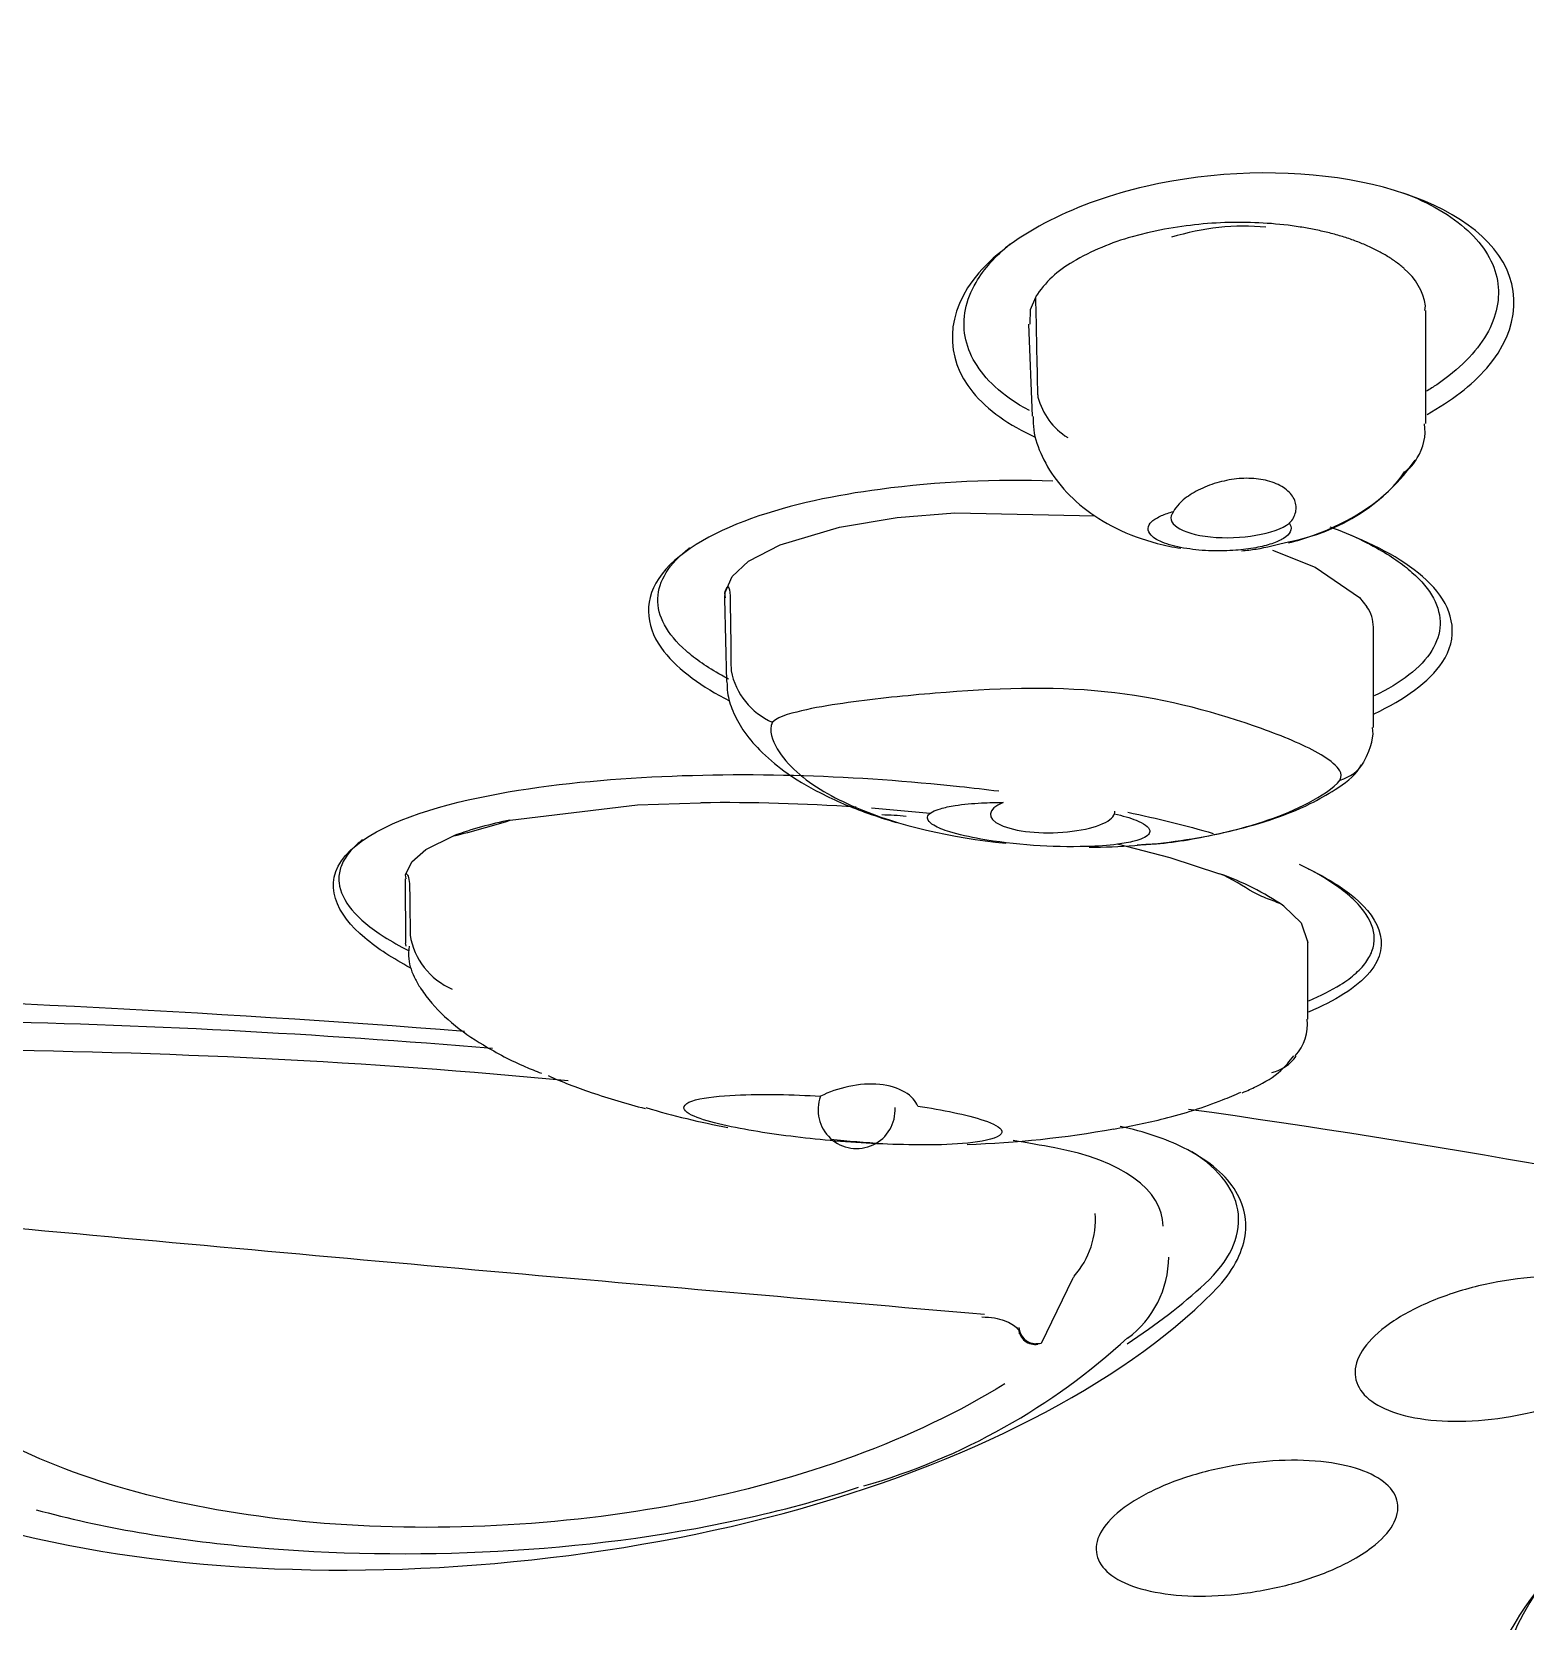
# Model space of a CAD drawing. Header units: millimetres. Extents: x -3207095 to 15275363, y 3702017 to 4798027.
# Drawn here: x 700900.743 to 700903.659, y 4471219.104 to 4471222.208 of the extents above; entities that cross this region are included whole.
import ezdxf

# ---------------------------------------------------------------- set-up
doc = ezdxf.new("R2010")
doc.units = ezdxf.units.MM
doc.linetypes.add('DUZ', pattern=[500, 500])
doc.layers.get('0').update_dxf_attribs({"color": 1, "linetype": 'DUZ'})
doc.layers.add('a_vitrifiye', color=195, linetype='Continuous')

# ---------------------------------------------------------------- blocks, each defined once
blk = doc.blocks.new('TEPEDUS')
for p, q in [((38617.582, -2196.437), (38617.47, -2196.467)), ((38617.706, -2196.411), (38617.582, -2196.437)), ((38619.453, -2196.699), (38619.45, -2196.696)), ((38616.727, -2196.996), (38616.766, -2196.906)), ((38616.725, -2197.104), (38616.727, -2196.996)), ((38619.603, -2197.005), (38619.608, -2196.97)), ((38619.61, -2197.829), (38619.61, -2197.005)), ((38616.713, -2197.104), (38616.74, -2197.774)), ((38616.781, -2197.62), (38616.782, -2197.635)), ((38614.902, -2198.712), (38615.336, -2198.583)), ((38615.336, -2198.583), (38615.755, -2198.514)), ((38615.755, -2198.514), (38616.176, -2198.48)), ((38616.176, -2198.48), (38617.199, -2198.501)), ((38614.673, -2198.833), (38614.902, -2198.712)), ((38618.492, -2198.752), (38618.803, -2198.877)), ((38614.554, -2198.945), (38614.673, -2198.833)), ((38618.803, -2198.877), (38619.128, -2199.098)), ((38614.5, -2199.066), (38614.554, -2198.945)), ((38614.497, -2199.106), (38614.511, -2199.71)), ((38614.505, -2199.099), (38614.5, -2199.066)), ((38619.128, -2199.098), (38619.181, -2199.165)), ((38619.229, -2200.046), (38619.229, -2199.314)), ((38614.545, -2199.624), (38614.545, -2199.632)), ((38612.933, -2200.722), (38613.862, -2200.61)), ((38613.862, -2200.61), (38614.323, -2200.594)), ((38612.32, -2200.936), (38612.522, -2200.836)), ((38617.359, -2200.894), (38617.745, -2200.993)), ((38612.171, -2201.12), (38612.218, -2201.024)), ((38612.218, -2201.024), (38612.32, -2200.936)), ((38617.745, -2200.993), (38618.107, -2201.112)), ((38612.177, -2201.15), (38612.171, -2201.12)), ((38612.169, -2201.15), (38612.172, -2201.617)), ((38618.702, -2201.469), (38618.575, -2201.348)), ((38618.702, -2201.469), (38618.751, -2201.612)), ((38612.204, -2201.557), (38612.205, -2201.559)), ((38618.751, -2202.172), (38618.751, -2201.602)), ((38617.035, -2204.065), (38616.807, -2204.538)), ((38616.807, -2204.538), (38616.766, -2204.539)), ((38616.807, -2204.538), (38616.782, -2204.543))]:
    blk.add_line(p, q)
for centre, radius, start, end in [((38617.941, -2198.186), 1.783, 105.3396, 120.4394), ((38617.417, -2197.323), 0.774, 119.3183, 147.3509), ((38619.178, -2197.037), 0.435, 8.7674, 50.8013), ((38888.24, -2191.553), 271.528, 181.12958, 181.28022), ((38617.264, -2197.509), 0.498, 194.6608, 237.8618), ((38619.247, -2197.884), 0.358, 326.9701, 8.6657), ((38618.355, -2197.281), 1.432, 280.2225, 325.3948), ((38619.325, -2197.966), 0.25, 301.1141, 333.231), ((38614.73, -2199.102), 0.233, 171.0666, 181.307), ((38618.979, -2199.311), 0.249, 359.5706, 35.9161), ((38615.056, -2199.53), 0.521, 191.3224, 246.189), ((38618.911, -2200.149), 0.289, 285.0447, 329.0641), ((38614.498, -2214.659), 14.066, 86.0937, 90.712), ((38614.498, -2214.659), 14.066, 83.8857, 85.6381), ((38613.443, -2203.352), 2.68, 100.9768, 110.1136), ((38610.36, -2192.267), 8.838, 284.1614, 286.929), ((38617.438, -2203.022), 2.024, 55.8061, 70.698), ((38612.712, -2201.479), 0.514, 188.9541, 247.1431), ((38618.41, -2202.209), 0.338, 317.1911, 6.3897), ((38607.744, -2262.488), 60.314, 85.18697, 88.8441), ((38618.415, -2202.265), 0.306, 283.7386, 324.4352), ((38615.544, -2197.418), 5.637, 253.3043, 259.557), ((38616.043, -2195.91), 7.179, 271.7743, 280.3654), ((38616.043, -2195.91), 7.179, 263.8332, 266.8702), ((38709.229, -1120.587), 1087.706, 264.710817, 265.103857), ((38616.572, -2203.633), 0.63, 318.889, 4.049), ((38616.99, -2203.902), 0.746, 306.7655, 359.6322), ((38617.084, -2204.086), 0.0532, 133.2442, 156.5874), ((38614.188, -2200.968), 4.795, 286.0421, 312.6197), ((38616.768, -2204.414), 0.125, 183.4286, 269.3077), ((38616.763, -2204.424), 0.121, 183.6678, 278.8523)]:
    blk.add_arc(centre, radius, start, end)
for centre, major_axis, ratio, start_param, end_param in [((38618.063, -2197.054), (1.067, 0.213), 0.590225, 1.090341, 1.743564), ((38618.207, -2198.5), (0.455, 0.019), 0.351342, 2.838046, 5.811205), ((38616.889, -2200.67), (0.454, 0.011), 0.313201, 2.47796, 6.182837), ((38615.362, -2201.377), (1.256, 0.193), 0.530868, 1.115919, 1.264556), ((38604.465, -2209.25), (28.2, 0), 0.258819, 1.278151, 1.485824), ((38604.416, -2215.169), (26.372, 2.573), 0.474423, 1.17902, 1.354064), ((38615.46, -2202.835), (0, 0.281), 1, 1.205411, 4.775694), ((38604.465, -2209.25), (28.2, 0), 0.258819, 0.855262, 1.07501), ((38604.416, -2215.169), (26.372, 2.573), 0.474423, 1.031799, 1.04475), ((38616.195, -2203.796), (-1.498, -0.146), 0.474423, 3.09534, 4.173392), ((38616.251, -2203.772), (-1.993, -0.172), 0.464729, 2.599743, 3.694131), ((38612.667, -2203.094), (6.078, 0.523), 0.464729, -0.710691, -0.54185), ((38626.148, -2205.914), (5.957, 1.312), 0.36773, 2.735048, 3.813949)]:
    blk.add_ellipse(centre, major_axis=major_axis, ratio=ratio, start_param=start_param, end_param=end_param)
for points, knots in [([(38560.515, -2202.905), (38560.517, -2202.816), (38560.524, -2202.591), (38560.597, -2202.181), (38560.763, -2201.706), (38561.012, -2201.229), (38561.342, -2200.755), (38561.752, -2200.285), (38562.241, -2199.819), (38562.81, -2199.358), (38563.457, -2198.901), (38564.182, -2198.452), (38564.984, -2198.009), (38565.86, -2197.575), (38566.81, -2197.15), (38567.832, -2196.736), (38568.923, -2196.333), (38570.082, -2195.942), (38571.307, -2195.564), (38572.595, -2195.2), (38573.943, -2194.85), (38575.349, -2194.516), (38576.811, -2194.198), (38578.325, -2193.896), (38579.889, -2193.611), (38581.5, -2193.345), (38583.154, -2193.096), (38584.848, -2192.866), (38586.58, -2192.656), (38588.346, -2192.465), (38590.142, -2192.294), (38591.965, -2192.143), (38593.812, -2192.013), (38595.679, -2191.904), (38597.563, -2191.816), (38599.46, -2191.749), (38601.367, -2191.703), (38603.279, -2191.679), (38605.193, -2191.677), (38607.107, -2191.696), (38609.015, -2191.736), (38610.914, -2191.798), (38612.802, -2191.881), (38614.673, -2191.985), (38616.526, -2192.11), (38618.355, -2192.256), (38620.158, -2192.422), (38621.931, -2192.608), (38623.672, -2192.814), (38625.376, -2193.039), (38627.04, -2193.283), (38628.661, -2193.546), (38630.237, -2193.826), (38631.764, -2194.124), (38633.239, -2194.439), (38634.659, -2194.769), (38636.022, -2195.116), (38637.325, -2195.476), (38638.565, -2195.851), (38639.741, -2196.24), (38640.849, -2196.64), (38641.888, -2197.052), (38642.856, -2197.475), (38643.751, -2197.908), (38644.571, -2198.349), (38645.314, -2198.797), (38645.979, -2199.252), (38646.566, -2199.713), (38647.072, -2200.176), (38647.5, -2200.644), (38647.84, -2201.108), (38648.061, -2201.479), (38648.133, -2201.67), (38648.153, -2201.722)], [0, 0, 0, 0, 0.007517, 0.022303, 0.03701, 0.051568, 0.065983, 0.080301, 0.094565, 0.108806, 0.123041, 0.137278, 0.151523, 0.165777, 0.180042, 0.194316, 0.208599, 0.222889, 0.237186, 0.251488, 0.265795, 0.280106, 0.29442, 0.308738, 0.323057, 0.337379, 0.351703, 0.366028, 0.380355, 0.394683, 0.409012, 0.423341, 0.437672, 0.452003, 0.466334, 0.480666, 0.494998, 0.50933, 0.523662, 0.537995, 0.552327, 0.566659, 0.580991, 0.595323, 0.609654, 0.623985, 0.638315, 0.652644, 0.666973, 0.6813, 0.695626, 0.709951, 0.724274, 0.738595, 0.752915, 0.767231, 0.781545, 0.795855, 0.810161, 0.824462, 0.838757, 0.853047, 0.867328, 0.881601, 0.895864, 0.910117, 0.924359, 0.938592, 0.952821, 0.967052, 0.981301, 0.995595, 1, 1, 1, 1]), ([(38619.62, -2197.762), (38619.795, -2197.664), (38619.945, -2197.55), (38620.306, -2197.135), (38620.313, -2196.806), (38619.9, -2196.303), (38619.509, -2196.13), (38618.598, -2195.972), (38618.066, -2195.985), (38617.074, -2196.212), (38616.604, -2196.438), (38616.352, -2196.729)], [0.445445, 0.445445, 0.445445, 0.445445, 0.5, 0.5, 0.625, 0.625, 0.75, 0.75, 0.875, 0.875, 1, 1, 1, 1]), ([(38619.443, -2196.145), (38619.637, -2196.218), (38619.798, -2196.312), (38620.035, -2196.53), (38620.109, -2196.654), (38620.155, -2196.914), (38620.128, -2197.049), (38620.053, -2197.179), (38619.977, -2197.309), (38619.853, -2197.434), (38619.666, -2197.561), (38619.642, -2197.577), (38619.616, -2197.592)], [0.313068, 0.313068, 0.313068, 0.313068, 0.375, 0.375, 0.4375, 0.4375, 0.5, 0.5, 0.5, 0.5625, 0.5625, 0.5715752, 0.5715752, 0.5715752, 0.5715752]), ([(38619.45, -2196.696), (38619.43, -2196.68), (38619.391, -2196.647), (38619.323, -2196.603), (38619.249, -2196.562), (38619.169, -2196.525), (38619.083, -2196.491), (38618.992, -2196.461), (38618.897, -2196.435), (38618.797, -2196.413), (38618.652, -2196.387), (38618.457, -2196.365), (38618.209, -2196.359), (38617.957, -2196.371), (38617.789, -2196.398), (38617.706, -2196.411)], [0, 0, 0, 0, 0.054615, 0.109574, 0.164751, 0.22004, 0.275804, 0.331763, 0.38793, 0.44431, 0.500877, 0.627166, 0.752456, 0.876741, 1, 1, 1, 1]), ([(38616.352, -2196.729), (38616.101, -2197.02), (38616.101, -2197.348), (38616.415, -2197.73), (38616.572, -2197.841), (38616.763, -2197.928)], [0, 0, 0, 0, 0.125, 0.125, 0.1900515, 0.1900515, 0.1900515, 0.1900515]), ([(38616.72, -2197.734), (38616.622, -2197.681), (38616.537, -2197.622), (38616.349, -2197.448), (38616.275, -2197.324), (38616.228, -2197.064), (38616.255, -2196.929), (38616.331, -2196.799)], [0.8384095, 0.8384095, 0.8384095, 0.8384095, 0.875, 0.875, 0.9375, 0.9375, 1, 1, 1, 1]), ([(38616.747, -2197.776), (38616.747, -2197.812), (38616.748, -2197.908), (38616.811, -2198.08), (38616.929, -2198.272), (38617.112, -2198.453), (38617.354, -2198.605), (38617.602, -2198.695), (38617.766, -2198.729), (38617.824, -2198.738)], [0, 0, 0, 0, 0.0414754, 0.1299708, 0.2292394, 0.3409538, 0.4661691, 0.6032488, 0.6777838, 0.6777838, 0.6777838, 0.6777838]), ([(38616.891, -2198.248), (38616.478, -2198.235), (38616.054, -2198.252), (38615.31, -2198.351), (38614.987, -2198.416), (38614.399, -2198.627), (38614.139, -2198.776), (38614.017, -2198.958)], [0.792846, 0.792846, 0.792846, 0.792846, 0.875, 0.875, 0.9375, 0.9375, 1, 1, 1, 1]), ([(38618.615, -2198.556), (38618.622, -2198.549), (38618.627, -2198.542), (38618.633, -2198.535), (38618.652, -2198.509), (38618.663, -2198.48), (38618.665, -2198.452), (38618.667, -2198.424), (38618.66, -2198.395), (38618.644, -2198.368), (38618.628, -2198.342), (38618.604, -2198.316), (38618.572, -2198.295), (38618.54, -2198.275), (38618.501, -2198.258), (38618.457, -2198.246), (38618.416, -2198.235), (38618.368, -2198.229), (38618.32, -2198.228), (38618.273, -2198.227), (38618.224, -2198.231), (38618.176, -2198.24), (38618.127, -2198.249), (38618.079, -2198.262), (38618.034, -2198.278), (38617.988, -2198.295), (38617.944, -2198.316), (38617.907, -2198.339), (38617.869, -2198.362), (38617.836, -2198.389), (38617.811, -2198.415), (38617.794, -2198.433), (38617.78, -2198.452), (38617.771, -2198.47)], [0, 0, 0, 0, 0.027204, 0.027204, 0.027204, 0.129313, 0.129313, 0.129313, 0.233141, 0.233141, 0.233141, 0.337263, 0.337263, 0.337263, 0.438897, 0.438897, 0.438897, 0.536131, 0.536131, 0.536131, 0.630663, 0.630663, 0.630663, 0.726498, 0.726498, 0.726498, 0.826264, 0.826264, 0.826264, 0.929504, 0.929504, 0.929504, 1, 1, 1, 1]), ([(38618.61, -2198.698), (38618.669, -2198.683), (38618.728, -2198.666), (38619.062, -2198.547), (38619.334, -2198.373), (38619.455, -2198.181)], [0.6975972, 0.6975972, 0.6975972, 0.6975972, 0.75, 0.75, 1, 1, 1, 1]), ([(38618.615, -2198.556), (38618.617, -2198.559), (38618.619, -2198.561), (38618.62, -2198.563), (38618.63, -2198.581), (38618.631, -2198.6), (38618.622, -2198.618), (38618.614, -2198.635), (38618.597, -2198.651), (38618.573, -2198.666), (38618.55, -2198.68), (38618.521, -2198.693), (38618.487, -2198.705), (38618.453, -2198.716), (38618.413, -2198.726), (38618.371, -2198.734), (38618.324, -2198.743), (38618.274, -2198.749), (38618.224, -2198.753), (38618.167, -2198.757), (38618.108, -2198.758), (38618.051, -2198.757), (38617.987, -2198.755), (38617.924, -2198.749), (38617.867, -2198.74), (38617.807, -2198.73), (38617.75, -2198.717), (38617.705, -2198.7), (38617.662, -2198.684), (38617.627, -2198.664), (38617.607, -2198.643), (38617.592, -2198.627), (38617.584, -2198.61), (38617.585, -2198.593), (38617.586, -2198.576), (38617.595, -2198.559), (38617.613, -2198.542), (38617.63, -2198.527), (38617.654, -2198.513), (38617.684, -2198.5), (38617.709, -2198.489), (38617.739, -2198.479), (38617.771, -2198.47)], [0, 0, 0, 0, 0.009825, 0.009825, 0.009825, 0.086659, 0.086659, 0.086659, 0.154849, 0.154849, 0.154849, 0.219171, 0.219171, 0.219171, 0.285791, 0.285791, 0.285791, 0.359482, 0.359482, 0.359482, 0.443679, 0.443679, 0.443679, 0.539154, 0.539154, 0.539154, 0.641091, 0.641091, 0.641091, 0.738444, 0.738444, 0.738444, 0.808507, 0.808507, 0.808507, 0.878915, 0.878915, 0.878915, 0.943968, 0.943968, 0.943968, 1, 1, 1, 1]), ([(38619.235, -2199.945), (38619.452, -2199.842), (38619.636, -2199.713), (38619.85, -2199.389), (38619.813, -2199.202), (38619.57, -2198.902), (38619.372, -2198.779), (38619.072, -2198.645), (38618.994, -2198.614), (38618.914, -2198.585)], [0.4505414, 0.4505414, 0.4505414, 0.4505414, 0.5, 0.5, 0.5625, 0.5625, 0.625, 0.625, 0.6455046, 0.6455046, 0.6455046, 0.6455046]), ([(38618.267, -2198.756), (38618.303, -2198.753), (38618.416, -2198.74), (38618.523, -2198.713), (38618.609, -2198.69)], [0.859091, 0.859091, 0.859091, 0.859091, 0.903317, 1, 1, 1, 1]), ([(38619.042, -2198.632), (38619.117, -2198.665), (38619.187, -2198.7), (38619.353, -2198.792), (38619.44, -2198.852), (38619.579, -2198.975), (38619.631, -2199.038), (38619.7, -2199.166), (38619.717, -2199.231), (38619.713, -2199.359), (38619.692, -2199.422), (38619.654, -2199.484), (38619.616, -2199.546), (38619.559, -2199.605), (38619.417, -2199.716), (38619.333, -2199.767), (38619.235, -2199.814)], [0.3554604, 0.3554604, 0.3554604, 0.3554604, 0.375, 0.375, 0.40625, 0.40625, 0.4375, 0.4375, 0.46875, 0.46875, 0.5, 0.5, 0.5, 0.53125, 0.53125, 0.5607431, 0.5607431, 0.5607431, 0.5607431]), ([(38614.072, -2198.915), (38614.11, -2198.853), (38614.166, -2198.794), (38614.24, -2198.736), (38614.241, -2198.735), (38614.242, -2198.735)], [0, 0, 0, 0, 0.03125, 0.03125, 0.03158711, 0.03158711, 0.03158711, 0.03158711]), ([(38614.526, -2199.692), (38614.509, -2199.683), (38614.491, -2199.673), (38614.372, -2199.607), (38614.286, -2199.547), (38614.147, -2199.424), (38614.094, -2199.361), (38614.025, -2199.233), (38614.009, -2199.168), (38614.013, -2199.04), (38614.033, -2198.977), (38614.072, -2198.915)], [0.8698343, 0.8698343, 0.8698343, 0.8698343, 0.875, 0.875, 0.90625, 0.90625, 0.9375, 0.9375, 0.96875, 0.96875, 1, 1, 1, 1]), ([(38614.017, -2198.958), (38613.895, -2199.141), (38613.932, -2199.333), (38614.164, -2199.63), (38614.336, -2199.749), (38614.533, -2199.85)], [0, 0, 0, 0, 0.0625, 0.0625, 0.1184756, 0.1184756, 0.1184756, 0.1184756]), ([(38614.5, -2199.066), (38614.503, -2199.047), (38614.509, -2199.034), (38614.526, -2199.012), (38614.535, -2199.031), (38614.539, -2199.122), (38614.539, -2199.185), (38614.542, -2199.373), (38614.543, -2199.498), (38614.545, -2199.624)], [0, 0, 0, 0, 0.125, 0.125, 0.25, 0.25, 0.5, 0.5, 1, 1, 1, 1]), ([(38614.515, -2199.711), (38614.516, -2199.74), (38614.517, -2199.81), (38614.557, -2199.934), (38614.635, -2200.077), (38614.76, -2200.224), (38614.946, -2200.382), (38615.209, -2200.537), (38615.488, -2200.656), (38615.68, -2200.717), (38615.752, -2200.738)], [0, 0, 0, 0, 0.0208373, 0.0593174, 0.1037059, 0.1604865, 0.2305956, 0.3237373, 0.4343401, 0.4983992, 0.4983992, 0.4983992, 0.4983992]), ([(38618.986, -2200.428), (38619.008, -2200.377), (38618.975, -2200.342), (38618.895, -2200.272), (38618.842, -2200.24), (38618.661, -2200.146), (38618.513, -2200.088), (38618.034, -2199.921), (38617.662, -2199.824), (38616.875, -2199.744), (38616.456, -2199.76), (38615.823, -2199.813), (38615.608, -2199.834), (38615.294, -2199.878), (38615.192, -2199.894), (38614.999, -2199.937), (38614.9, -2199.959), (38614.846, -2200.007)], [0, 0, 0, 0, 0.0625, 0.0625, 0.125, 0.125, 0.25, 0.25, 0.5, 0.5, 0.75, 0.75, 0.875, 0.875, 0.9375, 0.9375, 1, 1, 1, 1]), ([(38614.846, -2200.007), (38614.819, -2200.07), (38614.846, -2200.139), (38614.916, -2200.262), (38614.967, -2200.318), (38615.14, -2200.473), (38615.289, -2200.557), (38615.77, -2200.764), (38616.149, -2200.847), (38616.547, -2200.889)], [0, 0, 0, 0, 0.0625, 0.0625, 0.125, 0.125, 0.25, 0.25, 0.4973688, 0.4973688, 0.4973688, 0.4973688]), ([(38617.569, -2200.897), (38617.587, -2200.896), (38617.749, -2200.889), (38618.065, -2200.833), (38618.448, -2200.735), (38618.741, -2200.621), (38618.957, -2200.496), (38619.094, -2200.401), (38619.135, -2200.327), (38619.141, -2200.318)], [0, 0, 0, 0, 0.029001, 0.304999, 0.533674, 0.719488, 0.843425, 0.98247, 1, 1, 1, 1]), ([(38612.205, -2201.797), (38612.081, -2201.731), (38611.968, -2201.659), (38611.672, -2201.411), (38611.554, -2201.185), (38611.914, -2200.772), (38612.313, -2200.64), (38613.088, -2200.475), (38613.493, -2200.433), (38614.688, -2200.364), (38615.472, -2200.396), (38616.306, -2200.485), (38616.401, -2200.496), (38616.496, -2200.508)], [0.4082612, 0.4082612, 0.4082612, 0.4082612, 0.4375, 0.4375, 0.5, 0.5, 0.5625, 0.5625, 0.625, 0.625, 0.75, 0.75, 0.7661621, 0.7661621, 0.7661621, 0.7661621]), ([(38617.157, -2200.919), (38617.377, -2200.917), (38617.6, -2200.901), (38618.04, -2200.838), (38618.257, -2200.79), (38618.564, -2200.684), (38618.663, -2200.643), (38618.847, -2200.546), (38618.937, -2200.489), (38618.986, -2200.428)], [0.6202461, 0.6202461, 0.6202461, 0.6202461, 0.75, 0.75, 0.875, 0.875, 0.9375, 0.9375, 1, 1, 1, 1]), ([(38617.34, -2200.674), (38617.399, -2200.688), (38617.454, -2200.704), (38617.499, -2200.722), (38617.525, -2200.733), (38617.548, -2200.744), (38617.566, -2200.757), (38617.583, -2200.769), (38617.595, -2200.783), (38617.598, -2200.797), (38617.6, -2200.807), (38617.596, -2200.817), (38617.588, -2200.826), (38617.58, -2200.836), (38617.566, -2200.845), (38617.547, -2200.853), (38617.53, -2200.861), (38617.509, -2200.868), (38617.485, -2200.874), (38617.449, -2200.884), (38617.406, -2200.891), (38617.363, -2200.897), (38617.292, -2200.906), (38617.215, -2200.911), (38617.14, -2200.913), (38617.009, -2200.917), (38616.876, -2200.913), (38616.751, -2200.905), (38616.615, -2200.895), (38616.484, -2200.88), (38616.365, -2200.859), (38616.283, -2200.844), (38616.205, -2200.827), (38616.139, -2200.806), (38616.093, -2200.792), (38616.053, -2200.776), (38616.023, -2200.758), (38616.004, -2200.747), (38615.989, -2200.734), (38615.982, -2200.721), (38615.976, -2200.711), (38615.975, -2200.701), (38615.98, -2200.69), (38615.985, -2200.68), (38615.997, -2200.669), (38616.014, -2200.66), (38616.029, -2200.652), (38616.049, -2200.644), (38616.071, -2200.638), (38616.102, -2200.628), (38616.139, -2200.62), (38616.178, -2200.614), (38616.239, -2200.605), (38616.306, -2200.599), (38616.372, -2200.595), (38616.424, -2200.593), (38616.477, -2200.591), (38616.529, -2200.591)], [0, 0, 0, 0, 0.068768, 0.068768, 0.068768, 0.108445, 0.108445, 0.108445, 0.148669, 0.148669, 0.148669, 0.176213, 0.176213, 0.176213, 0.203883, 0.203883, 0.203883, 0.230171, 0.230171, 0.230171, 0.271552, 0.271552, 0.271552, 0.339113, 0.339113, 0.339113, 0.457551, 0.457551, 0.457551, 0.584507, 0.584507, 0.584507, 0.671712, 0.671712, 0.671712, 0.731303, 0.731303, 0.731303, 0.769229, 0.769229, 0.769229, 0.798889, 0.798889, 0.798889, 0.828831, 0.828831, 0.828831, 0.855141, 0.855141, 0.855141, 0.893025, 0.893025, 0.893025, 0.952889, 0.952889, 0.952889, 1, 1, 1, 1]), ([(38611.858, -2200.864), (38611.844, -2200.875), (38611.83, -2200.886), (38611.785, -2200.927), (38611.759, -2200.957), (38611.738, -2200.988), (38611.718, -2201.018), (38611.703, -2201.05), (38611.686, -2201.113), (38611.683, -2201.145), (38611.694, -2201.242), (38611.725, -2201.309), (38611.836, -2201.441), (38611.915, -2201.507), (38612.069, -2201.605), (38612.128, -2201.639), (38612.193, -2201.672)], [0.478277, 0.478277, 0.478277, 0.478277, 0.484375, 0.484375, 0.5, 0.5, 0.5, 0.515625, 0.515625, 0.53125, 0.53125, 0.5625, 0.5625, 0.59375, 0.59375, 0.6101478, 0.6101478, 0.6101478, 0.6101478]), ([(38612.171, -2201.12), (38612.174, -2201.108), (38612.178, -2201.111), (38612.187, -2201.123), (38612.193, -2201.133), (38612.199, -2201.172), (38612.2, -2201.194), (38612.201, -2201.239), (38612.202, -2201.261), (38612.204, -2201.375), (38612.204, -2201.466), (38612.204, -2201.557)], [0, 0, 0, 0, 0.125, 0.125, 0.25, 0.25, 0.375, 0.375, 0.5, 0.5, 1, 1, 1, 1]), ([(38618.575, -2201.348), (38618.544, -2201.324), (38618.508, -2201.314), (38618.434, -2201.286), (38618.395, -2201.269), (38618.277, -2201.205), (38618.195, -2201.145), (38618.107, -2201.112)], [0, 0, 0, 0, 0.25, 0.25, 0.5, 0.5, 1, 1, 1, 1]), ([(38619.181, -2201.747), (38619.202, -2201.716), (38619.217, -2201.685), (38619.234, -2201.621), (38619.236, -2201.589), (38619.226, -2201.492), (38619.194, -2201.426), (38619.084, -2201.293), (38619.005, -2201.227), (38618.841, -2201.122), (38618.769, -2201.083), (38618.69, -2201.044)], [0, 0, 0, 0, 0.015625, 0.015625, 0.03125, 0.03125, 0.0625, 0.0625, 0.09375, 0.09375, 0.1132157, 0.1132157, 0.1132157, 0.1132157]), ([(38618.753, -2201.075), (38618.865, -2201.13), (38618.967, -2201.19), (38619.254, -2201.409), (38619.376, -2201.619), (38619.201, -2201.83)], [0.9104139, 0.9104139, 0.9104139, 0.9104139, 0.9375, 0.9375, 1, 1, 1, 1]), ([(38612.197, -2201.641), (38612.194, -2201.674), (38612.187, -2201.752), (38612.231, -2201.866), (38612.282, -2201.95), (38612.36, -2202.059), (38612.505, -2202.208), (38612.751, -2202.375), (38612.981, -2202.495), (38613.119, -2202.55), (38613.162, -2202.566)], [0, 0, 0, 0, 0.058024, 0.157366, 0.213848, 0.2574, 0.454355, 0.660275, 0.909881, 1, 1, 1, 1]), ([(38618.757, -2202.038), (38618.845, -2202.001), (38618.922, -2201.962), (38619.031, -2201.894), (38619.069, -2201.866), (38619.134, -2201.807), (38619.161, -2201.777), (38619.181, -2201.747)], [0.94573028, 0.94573028, 0.94573028, 0.94573028, 0.96875, 0.96875, 0.984375, 0.984375, 1, 1, 1, 1]), ([(38618.272, -2202.709), (38618.31, -2202.693), (38618.402, -2202.651), (38618.547, -2202.57), (38618.615, -2202.481), (38618.647, -2202.439)], [0, 0, 0, 0, 0.235208, 0.696406, 1, 1, 1, 1]), ([(38613.211, -2202.584), (38613.311, -2202.629), (38613.417, -2202.669), (38613.652, -2202.75), (38613.784, -2202.789), (38613.919, -2202.824)], [0.1932371, 0.1932371, 0.1932371, 0.1932371, 0.25, 0.25, 0.3170519, 0.3170519, 0.3170519, 0.3170519]), ([(38615.906, -2202.806), (38615.892, -2202.77), (38615.86, -2202.733), (38615.764, -2202.676), (38615.7, -2202.656), (38615.557, -2202.641), (38615.479, -2202.647), (38615.328, -2202.679), (38615.257, -2202.705), (38615.197, -2202.734)], [0, 0, 0, 0, 0.25, 0.25, 0.5, 0.5, 0.75, 0.75, 1, 1, 1, 1]), ([(38615.906, -2202.806), (38616.087, -2202.834), (38616.261, -2202.867), (38616.456, -2202.933), (38616.511, -2202.959), (38616.528, -2203.017), (38616.466, -2203.046), (38616.196, -2203.093), (38615.969, -2203.092), (38615.555, -2203.081), (38615.351, -2203.067), (38614.966, -2203.027), (38614.78, -2203.002), (38614.44, -2202.937), (38614.271, -2202.897), (38614.184, -2202.814), (38614.209, -2202.781), (38614.363, -2202.741), (38614.47, -2202.731), (38614.781, -2202.716), (38614.994, -2202.722), (38615.197, -2202.734)], [0, 0, 0, 0, 0.125, 0.125, 0.1875, 0.1875, 0.25, 0.25, 0.375, 0.375, 0.5, 0.5, 0.625, 0.625, 0.75, 0.75, 0.8125, 0.8125, 0.875, 0.875, 1, 1, 1, 1]), ([(38617.334, -2202.974), (38617.458, -2202.952), (38617.582, -2202.927), (38617.848, -2202.86), (38617.992, -2202.816), (38618.174, -2202.743), (38618.219, -2202.724), (38618.262, -2202.704)], [0.8225481, 0.8225481, 0.8225481, 0.8225481, 0.875, 0.875, 0.9375, 0.9375, 0.9581126, 0.9581126, 0.9581126, 0.9581126]), ([(38618.057, -2204.166), (38618.12, -2204.103), (38618.171, -2204.039), (38618.248, -2203.908), (38618.275, -2203.842), (38618.301, -2203.713), (38618.301, -2203.65), (38618.276, -2203.525), (38618.25, -2203.465), (38618.137, -2203.294), (38618.01, -2203.192), (38617.714, -2203.046), (38617.558, -2202.993), (38617.383, -2202.954)], [0, 0, 0, 0, 0.125, 0.125, 0.25, 0.25, 0.375, 0.375, 0.5, 0.5, 0.75, 0.75, 0.9451253, 0.9451253, 0.9451253, 0.9451253]), ([(38606.597, -2203.14), (38606.361, -2203.853), (38606.652, -2204.557), (38608.139, -2205.647), (38609.335, -2206.024), (38612.06, -2206.268), (38613.595, -2206.134), (38616.253, -2205.419), (38617.387, -2204.841), (38618.057, -2204.166)], [0, 0, 0, 0, 0.25, 0.25, 0.5, 0.5, 0.75, 0.75, 1, 1, 1, 1]), ([(38620.922, -2204.837), (38620.829, -2204.889), (38620.719, -2204.937), (38620.602, -2204.976), (38620.485, -2205.016), (38620.357, -2205.048), (38620.229, -2205.07), (38620.105, -2205.092), (38619.977, -2205.104), (38619.857, -2205.105), (38619.741, -2205.106), (38619.629, -2205.098), (38619.531, -2205.079), (38619.436, -2205.062), (38619.351, -2205.035), (38619.284, -2205), (38619.217, -2204.966), (38619.166, -2204.924), (38619.135, -2204.877), (38619.103, -2204.83), (38619.09, -2204.777), (38619.096, -2204.722), (38619.103, -2204.665), (38619.131, -2204.606), (38619.178, -2204.548), (38619.225, -2204.488), (38619.294, -2204.428), (38619.377, -2204.373), (38619.462, -2204.316), (38619.565, -2204.264), (38619.677, -2204.219), (38619.79, -2204.174), (38619.915, -2204.135), (38620.042, -2204.107), (38620.166, -2204.08), (38620.296, -2204.061), (38620.42, -2204.053), (38620.541, -2204.046), (38620.659, -2204.048), (38620.765, -2204.06), (38620.868, -2204.072), (38620.962, -2204.094), (38621.039, -2204.124), (38621.115, -2204.153), (38621.177, -2204.191), (38621.22, -2204.234), (38621.263, -2204.278), (38621.288, -2204.329), (38621.294, -2204.381), (38621.299, -2204.436), (38621.284, -2204.494), (38621.25, -2204.552), (38621.215, -2204.611), (38621.159, -2204.672), (38621.086, -2204.729), (38621.038, -2204.766), (38620.983, -2204.803), (38620.922, -2204.837)], [0, 0, 0, 0, 0.05543, 0.05543, 0.05543, 0.110933, 0.110933, 0.110933, 0.165276, 0.165276, 0.165276, 0.217862, 0.217862, 0.217862, 0.269246, 0.269246, 0.269246, 0.320461, 0.320461, 0.320461, 0.372546, 0.372546, 0.372546, 0.426185, 0.426185, 0.426185, 0.481456, 0.481456, 0.481456, 0.537736, 0.537736, 0.537736, 0.593893, 0.593893, 0.593893, 0.648792, 0.648792, 0.648792, 0.701901, 0.701901, 0.701901, 0.753544, 0.753544, 0.753544, 0.804668, 0.804668, 0.804668, 0.856374, 0.856374, 0.856374, 0.909496, 0.909496, 0.909496, 0.964311, 0.964311, 0.964311, 1, 1, 1, 1]), ([(38616.54, -2204.832), (38615.879, -2205.241), (38615.061, -2205.536), (38613.305, -2205.874), (38612.36, -2205.919), (38610.636, -2205.766), (38609.863, -2205.571), (38608.803, -2205.028), (38608.455, -2204.717), (38608.252, -2204.352)], [0, 0, 0, 0, 0.25, 0.25, 0.5, 0.5, 0.75, 0.75, 0.9519604, 0.9519604, 0.9519604, 0.9519604]), ([(38616.373, -2204.343), (38616.408, -2204.345), (38616.497, -2204.351), (38616.602, -2204.395), (38616.644, -2204.437), (38616.645, -2204.448), (38616.645, -2204.451)], [0, 0, 0, 0, 0.180362, 0.535925, 0.873521, 1, 1, 1, 1]), ([(38622.126, -2205.012), (38621.05, -2205.602), (38620.334, -2206.265), (38619.912, -2207.455), (38620.215, -2207.974), (38621.594, -2208.569), (38622.559, -2208.698), (38623.665, -2208.662)], [0, 0, 0, 0, 0.25, 0.25, 0.5, 0.5, 0.714471, 0.714471, 0.714471, 0.714471]), ([(38619.059, -2206.125), (38618.968, -2206.174), (38618.86, -2206.22), (38618.745, -2206.257), (38618.63, -2206.294), (38618.504, -2206.325), (38618.378, -2206.345), (38618.254, -2206.366), (38618.126, -2206.378), (38618.005, -2206.38), (38617.887, -2206.381), (38617.773, -2206.374), (38617.673, -2206.357), (38617.574, -2206.341), (38617.486, -2206.316), (38617.415, -2206.284), (38617.345, -2206.252), (38617.29, -2206.212), (38617.255, -2206.168), (38617.22, -2206.123), (38617.204, -2206.073), (38617.207, -2206.021), (38617.211, -2205.968), (38617.236, -2205.912), (38617.279, -2205.858), (38617.324, -2205.802), (38617.389, -2205.746), (38617.469, -2205.694), (38617.551, -2205.642), (38617.651, -2205.592), (38617.76, -2205.55), (38617.87, -2205.508), (38617.993, -2205.472), (38618.118, -2205.446), (38618.241, -2205.42), (38618.371, -2205.402), (38618.495, -2205.394), (38618.616, -2205.386), (38618.736, -2205.388), (38618.844, -2205.399), (38618.95, -2205.41), (38619.047, -2205.43), (38619.128, -2205.457), (38619.208, -2205.485), (38619.273, -2205.52), (38619.32, -2205.561), (38619.367, -2205.602), (38619.395, -2205.65), (38619.404, -2205.7), (38619.413, -2205.751), (38619.401, -2205.805), (38619.37, -2205.86), (38619.338, -2205.916), (38619.285, -2205.972), (38619.215, -2206.026), (38619.17, -2206.06), (38619.117, -2206.094), (38619.059, -2206.125)], [0, 0, 0, 0, 0.055104, 0.055104, 0.055104, 0.110262, 0.110262, 0.110262, 0.164577, 0.164577, 0.164577, 0.217538, 0.217538, 0.217538, 0.26951, 0.26951, 0.26951, 0.321266, 0.321266, 0.321266, 0.37363, 0.37363, 0.37363, 0.427171, 0.427171, 0.427171, 0.481986, 0.481986, 0.481986, 0.53763, 0.53763, 0.53763, 0.593253, 0.593253, 0.593253, 0.647981, 0.647981, 0.647981, 0.701355, 0.701355, 0.701355, 0.753555, 0.753555, 0.753555, 0.805269, 0.805269, 0.805269, 0.857356, 0.857356, 0.857356, 0.910498, 0.910498, 0.910498, 0.964951, 0.964951, 0.964951, 1, 1, 1, 1]), ([(38609.477, -2205.75), (38609.947, -2205.879), (38610.484, -2205.971), (38612.217, -2206.125), (38613.479, -2206.067), (38614.912, -2205.756), (38615.201, -2205.677), (38615.475, -2205.586)], [0.3737786, 0.3737786, 0.3737786, 0.3737786, 0.5, 0.5, 0.75, 0.75, 0.8171405, 0.8171405, 0.8171405, 0.8171405])]:
    blk.add_open_spline(points, degree=3, knots=knots)
for points in [[(38616.331, -2196.799), (38616.388, -2196.701), (38616.472, -2196.606), (38616.58, -2196.518)], [(38619.158, -2200.296), (38619.215, -2200.186), (38619.236, -2200.103), (38619.221, -2200.046)], [(38617.34, -2200.674), (38617.342, -2200.668), (38617.342, -2200.662), (38617.343, -2200.656)], [(38617.437, -2200.663), (38617.652, -2200.708), (38617.861, -2200.759), (38618.061, -2200.818)], [(38617.505, -2200.901), (38617.526, -2200.9), (38617.547, -2200.898), (38617.569, -2200.897)], [(38612.175, -2201.639), (38612.173, -2201.632), (38612.172, -2201.625), (38612.172, -2201.618)], [(38619.201, -2201.83), (38619.106, -2201.944), (38618.945, -2202.04), (38618.756, -2202.12)], [(38616.649, -2204.467), (38616.649, -2204.455), (38616.647, -2204.443), (38616.643, -2204.432)]]:
    blk.add_open_spline(points, degree=3)

msp = doc.modelspace()

# ---------------------------------------------------------------- block references
at = {"layer": 'a_vitrifiye', "xscale": 0.2677335353767369, "yscale": 0.2677335353767369, "zscale": 0.2677335353767369}
msp.add_blockref('TEPEDUS', (690563.6999, 4471809.8752), dxfattribs=at)

doc.saveas('drawing.dxf')
